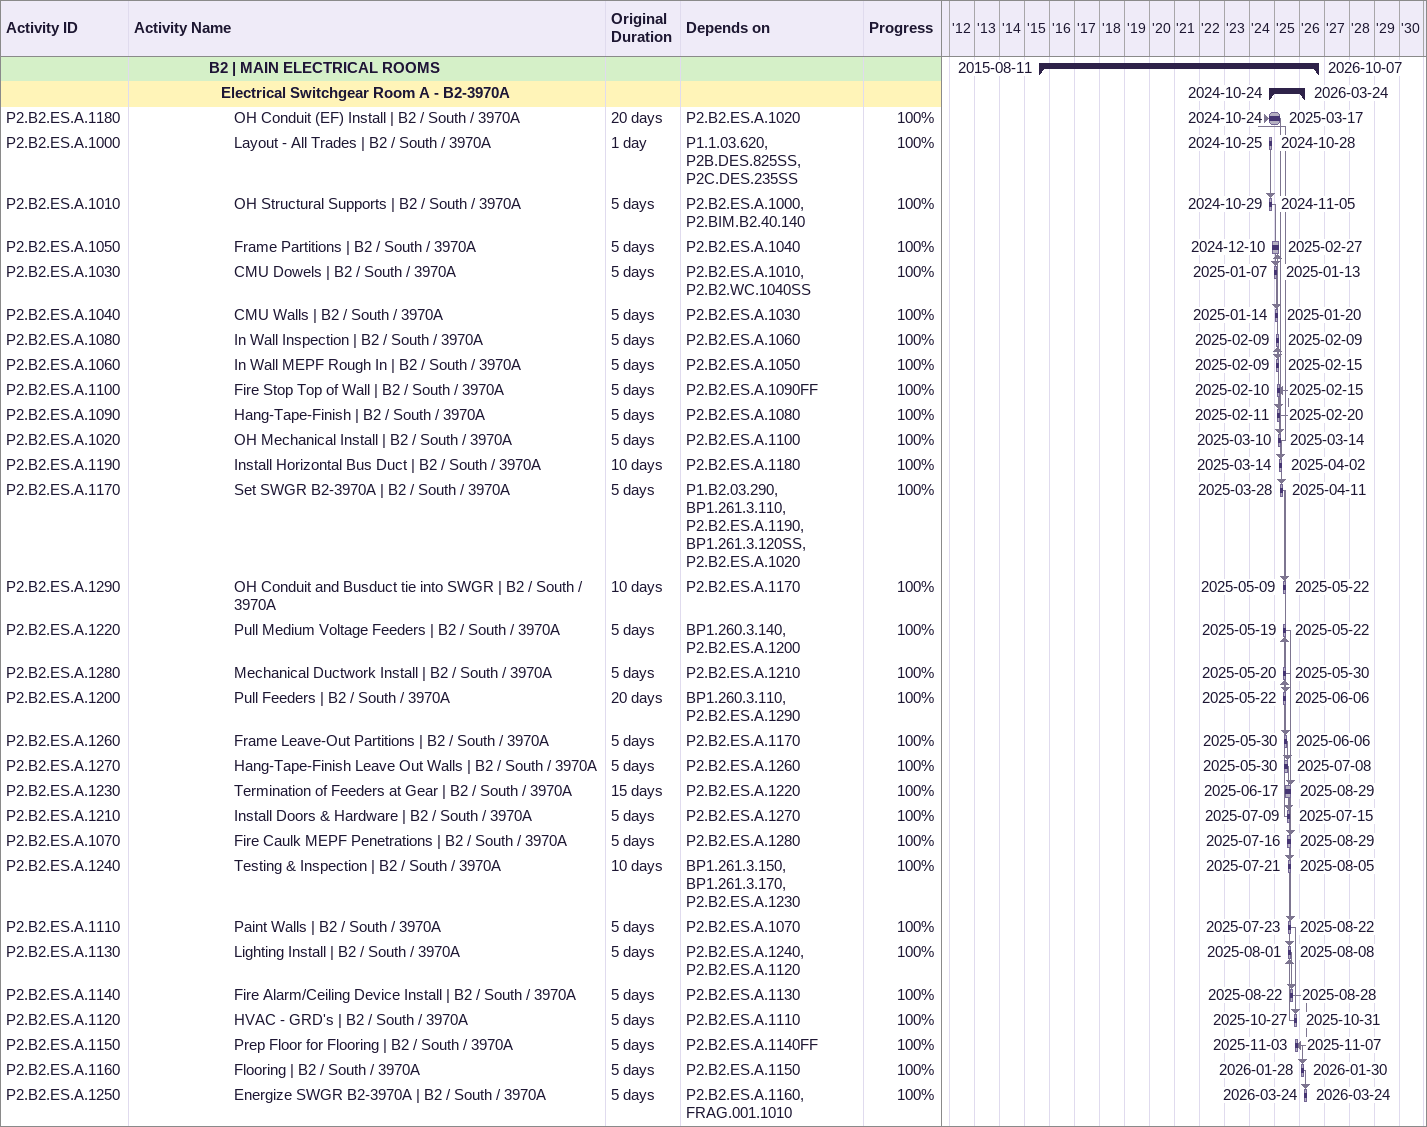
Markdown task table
| ID | Level | Task | Original duration | Start | Finish | Predecessors | % complete |
|---|---|---|---|---|---|---|---|
|  | 7 | **B2 \| MAIN ELECTRICAL ROOMS** |  | 2015-08-11 | 2026-10-07 |  |  |
|  | 8 | **Electrical Switchgear Room A - B2-3970A** |  | 2024-10-24 | 2026-03-24 |  |  |
| P2.B2.ES.A.1180 | 9 | OH Conduit (EF) Install \| B2 / South / 3970A | 20d | 2024-10-24 | 2025-03-17 | P2.B2.ES.A.1020 | 100 |
| P2.B2.ES.A.1000 | 9 | Layout - All Trades \| B2 / South / 3970A | 1d | 2024-10-25 | 2024-10-28 | P1.1.03.620, P2B.DES.825SS, P2C.DES.235SS | 100 |
| P2.B2.ES.A.1010 | 9 | OH Structural Supports \| B2 / South / 3970A | 5d | 2024-10-29 | 2024-11-05 | P2.B2.ES.A.1000, P2.BIM.B2.40.140 | 100 |
| P2.B2.ES.A.1050 | 9 | Frame Partitions \| B2 / South / 3970A | 5d | 2024-12-10 | 2025-02-27 | P2.B2.ES.A.1040 | 100 |
| P2.B2.ES.A.1030 | 9 | CMU Dowels \| B2 / South / 3970A | 5d | 2025-01-07 | 2025-01-13 | P2.B2.ES.A.1010, P2.B2.WC.1040SS | 100 |
| P2.B2.ES.A.1040 | 9 | CMU Walls \| B2 / South / 3970A | 5d | 2025-01-14 | 2025-01-20 | P2.B2.ES.A.1030 | 100 |
| P2.B2.ES.A.1080 | 9 | In Wall Inspection \| B2 / South / 3970A | 5d | 2025-02-09 | 2025-02-09 | P2.B2.ES.A.1060 | 100 |
| P2.B2.ES.A.1060 | 9 | In Wall MEPF Rough In \| B2 / South / 3970A | 5d | 2025-02-09 | 2025-02-15 | P2.B2.ES.A.1050 | 100 |
| P2.B2.ES.A.1100 | 9 | Fire Stop Top of Wall \| B2 / South / 3970A | 5d | 2025-02-10 | 2025-02-15 | P2.B2.ES.A.1090FF | 100 |
| P2.B2.ES.A.1090 | 9 | Hang-Tape-Finish \| B2 / South / 3970A | 5d | 2025-02-11 | 2025-02-20 | P2.B2.ES.A.1080 | 100 |
| P2.B2.ES.A.1020 | 9 | OH Mechanical Install \| B2 / South / 3970A | 5d | 2025-03-10 | 2025-03-14 | P2.B2.ES.A.1100 | 100 |
| P2.B2.ES.A.1190 | 9 | Install Horizontal Bus Duct \| B2 / South / 3970A | 10d | 2025-03-14 | 2025-04-02 | P2.B2.ES.A.1180 | 100 |
| P2.B2.ES.A.1170 | 9 | Set SWGR B2-3970A \| B2 / South / 3970A | 5d | 2025-03-28 | 2025-04-11 | P1.B2.03.290, BP1.261.3.110, P2.B2.ES.A.1190, BP1.261.3.120SS, P2.B2.ES.A.1020 | 100 |
| P2.B2.ES.A.1290 | 9 | OH Conduit and Busduct tie into SWGR \| B2 / South / 3970A | 10d | 2025-05-09 | 2025-05-22 | P2.B2.ES.A.1170 | 100 |
| P2.B2.ES.A.1220 | 9 | Pull Medium Voltage Feeders \| B2 / South / 3970A | 5d | 2025-05-19 | 2025-05-22 | BP1.260.3.140, P2.B2.ES.A.1200 | 100 |
| P2.B2.ES.A.1280 | 9 | Mechanical Ductwork Install \| B2 / South / 3970A | 5d | 2025-05-20 | 2025-05-30 | P2.B2.ES.A.1210 | 100 |
| P2.B2.ES.A.1200 | 9 | Pull Feeders \| B2 / South / 3970A | 20d | 2025-05-22 | 2025-06-06 | BP1.260.3.110, P2.B2.ES.A.1290 | 100 |
| P2.B2.ES.A.1260 | 9 | Frame Leave-Out Partitions \| B2 / South / 3970A | 5d | 2025-05-30 | 2025-06-06 | P2.B2.ES.A.1170 | 100 |
| P2.B2.ES.A.1270 | 9 | Hang-Tape-Finish Leave Out Walls \| B2 / South / 3970A | 5d | 2025-05-30 | 2025-07-08 | P2.B2.ES.A.1260 | 100 |
| P2.B2.ES.A.1230 | 9 | Termination of Feeders at Gear \| B2 / South / 3970A | 15d | 2025-06-17 | 2025-08-29 | P2.B2.ES.A.1220 | 100 |
| P2.B2.ES.A.1210 | 9 | Install Doors & Hardware \| B2 / South / 3970A | 5d | 2025-07-09 | 2025-07-15 | P2.B2.ES.A.1270 | 100 |
| P2.B2.ES.A.1070 | 9 | Fire Caulk MEPF Penetrations \| B2 / South / 3970A | 5d | 2025-07-16 | 2025-08-29 | P2.B2.ES.A.1280 | 100 |
| P2.B2.ES.A.1240 | 9 | Testing & Inspection \| B2 / South / 3970A | 10d | 2025-07-21 | 2025-08-05 | BP1.261.3.150, BP1.261.3.170, P2.B2.ES.A.1230 | 100 |
| P2.B2.ES.A.1110 | 9 | Paint Walls \| B2 / South / 3970A | 5d | 2025-07-23 | 2025-08-22 | P2.B2.ES.A.1070 | 100 |
| P2.B2.ES.A.1130 | 9 | Lighting Install \| B2 / South / 3970A | 5d | 2025-08-01 | 2025-08-08 | P2.B2.ES.A.1240, P2.B2.ES.A.1120 | 100 |
| P2.B2.ES.A.1140 | 9 | Fire Alarm/Ceiling Device Install \| B2 / South / 3970A | 5d | 2025-08-22 | 2025-08-28 | P2.B2.ES.A.1130 | 100 |
| P2.B2.ES.A.1120 | 9 | HVAC - GRD's \| B2 / South / 3970A | 5d | 2025-10-27 | 2025-10-31 | P2.B2.ES.A.1110 | 100 |
| P2.B2.ES.A.1150 | 9 | Prep Floor for Flooring \| B2 / South / 3970A | 5d | 2025-11-03 | 2025-11-07 | P2.B2.ES.A.1140FF | 100 |
| P2.B2.ES.A.1160 | 9 | Flooring \| B2 / South / 3970A | 5d | 2026-01-28 | 2026-01-30 | P2.B2.ES.A.1150 | 100 |
| P2.B2.ES.A.1250 | 9 | Energize SWGR B2-3970A \| B2 / South / 3970A | 5d | 2026-03-24 | 2026-03-24 | P2.B2.ES.A.1160, FRAG.001.1010 | 100 |
